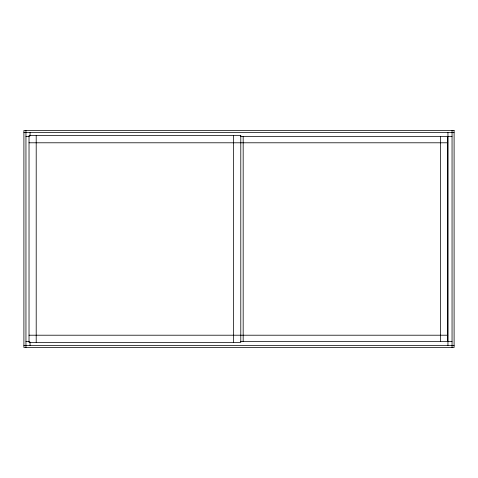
<?xml version="1.0" encoding="UTF-8"?>
<svg xmlns="http://www.w3.org/2000/svg" width="478" height="478" viewBox="0 0 478 478"><rect width="100%" height="100%" fill="white"/><g stroke="black" fill="none" stroke-linecap="round" stroke-linejoin="round"><path stroke-width="0.72" d="M23.9 132.531L454.1 132.531M25.949 136.636L29.367 136.636M240.494 136.636L452.051 136.636M29.027 142.791L240.793 142.791M241.02 142.791L447.761 142.791M29.027 335.209L240.793 335.209M241.02 335.209L447.761 335.209M25.949 341.364L29.367 341.364M240.494 341.364L452.051 341.364M23.9 345.469L454.1 345.469M452.051 130.482L452.051 347.518M447.946 132.531L447.946 345.469M447.761 136.326L447.761 341.674M440.585 136.326L440.585 341.674M243.171 136.326L243.171 341.674M233.617 135.609L233.617 342.391M36.203 135.609L36.203 342.391M30.054 132.531L30.054 135.949M30.054 342.051L30.054 345.469M25.949 130.482L25.949 347.518M454.1 130.482L23.9 130.482L23.9 347.518L454.1 347.518L454.1 130.482M240.793 135.609L29.027 135.609L29.027 342.391L240.793 342.391L240.793 135.609"/></g></svg>
